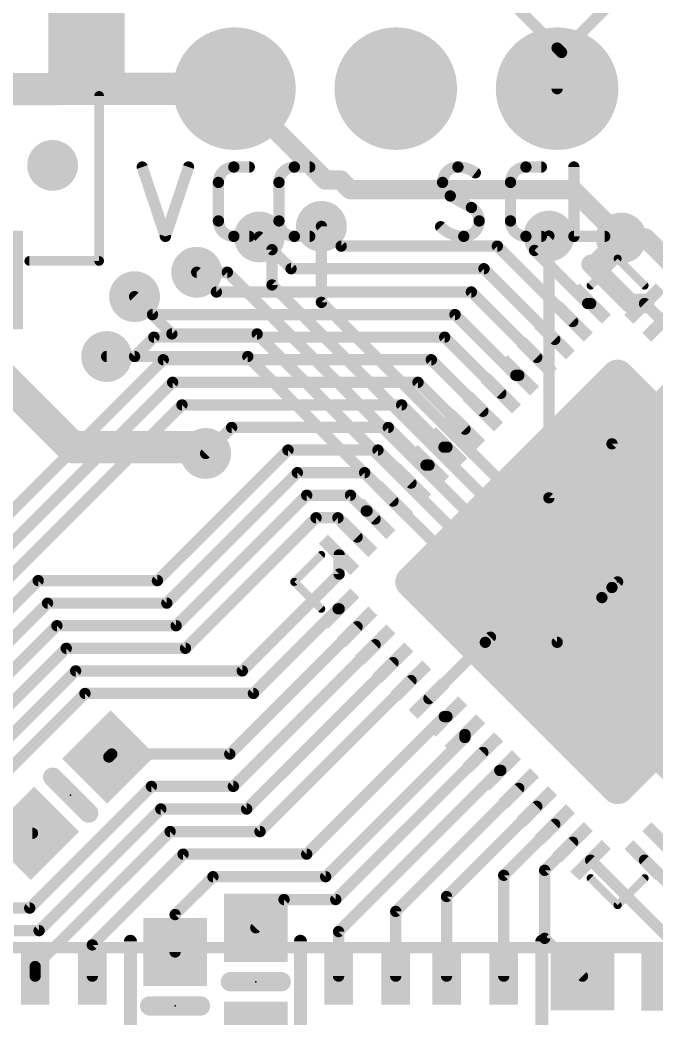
# Model space of a CAD drawing. Extents: x -9.9 to 44.1, y -5.1 to 53.3.
# Drawn here: x 8.5 to 18.52, y 28.86 to 44.58 of the extents above; entities that cross this region are included whole.
import ezdxf

# ---------------------------------------------------------------- set-up
doc = ezdxf.new("R2010")
doc.units = 0
for name, color, linetype in [('1', 12, 'CONTINUOUS'), ('16', 132, 'CONTINUOUS'), ('17', 110, 'CONTINUOUS'), ('18', 110, 'CONTINUOUS'), ('21', 40, 'CONTINUOUS'), ('23', 40, 'CONTINUOUS'), ('31', 253, 'CONTINUOUS')]:
    doc.layers.add(name, color=color, linetype=linetype)

# ---------------------------------------------------------------- blocks, each defined once
blk = doc.blocks.new('RECT')
blk.add_solid([(-0.5, -0.5), (0.5, -0.5), (-0.5, 0.5), (0.5, 0.5)])
blk = doc.blocks.new('ROUNDP')
at = {"const_width": 0.5}
blk.add_lwpolyline([(0, -0.25, 1), (0, 0.25, 1), (0, -0.25)], format="xyb", dxfattribs=at)
blk = doc.blocks.new('RECT816000X816000R10')
at = {"const_width": 0.255}
blk.add_lwpolyline([(2.4225, -2.295), (2.4225, 2.295, 0.4142), (2.295, 2.4225), (-2.295, 2.4225, 0.4142), (-2.4225, 2.295), (-2.4225, -2.295, 0.4142), (-2.295, -2.4225), (2.295, -2.4225, 0.4142)], format="xyb", close=True, dxfattribs=at)
blk.add_solid([(-2.3204, -2.3204), (2.3204, -2.3204), (-2.3204, 2.3204), (2.3204, 2.3204)])
blk = doc.blocks.new('ROUNDV')
at = {"const_width": 0.5}
blk.add_lwpolyline([(0, -0.25, 1), (0, 0.25, 1), (0, -0.25)], format="xyb", dxfattribs=at)

msp = doc.modelspace()

# ---------------------------------------------------------------- linework, layer by layer
at = {"layer": '1'}
for points, const_width in [([(13.2494, 41.3307), (13.5606, 41.0195)], 0.1778), ([(12.2715, 41.1639), (12.7715, 40.6639)], 0.1778), ([(16.6049, 40.9523), (16.8308, 41.1783)], 0.1778), ([(17.9705, 41.148), (17.5581, 40.7356)], 0.3048), ([(13.5606, 41.0195), (16.0191, 41.0195)], 0.1778), ([(16.0191, 41.0195), (17.2054, 39.8332)], 0.1778), ([(17.4411, 40.1161), (16.6049, 40.9523)], 0.1778), ([(18.1142, 40.1161), (17.4946, 40.7356)], 0.3048), ([(17.5581, 40.7356), (17.4946, 40.7356)], 0.3048), ([(15.809, 40.6639), (12.7715, 40.6639)], 0.1778), ([(16.9226, 39.5504), (15.809, 40.6639)], 0.1778), ([(11.2856, 40.6083), (11.5968, 40.2972)], 0.1778), ([(10.5904, 39.9416), (10.3077, 40.2243)], 0.1778), ([(11.5968, 40.2972), (15.6101, 40.2972)], 0.1778), ([(15.6101, 40.2972), (16.6397, 39.2675)], 0.1778), ([(18.3368, 40.1161), (18.1142, 40.1161)], 0.3048), ([(17.4882, 40.1161), (17.4411, 40.1161)], 0.1778), ([(18.6196, 39.8332), (18.3368, 40.1161)], 0.1778), ([(15.3529, 39.9416), (10.5904, 39.9416)], 0.1778), ([(16.3098, 38.9847), (15.3529, 39.9416)], 0.1778), ([(10.3077, 39.2813), (10.6124, 39.586)], 0.1778), ([(10.6124, 39.586), (15.1899, 39.586)], 0.1778), ([(15.1899, 39.586), (16.074, 38.7018)], 0.1778), ([(7.0209, 35.4916), (10.7597, 39.2304)], 0.1778), ([(9.8677, 39.2813), (10.3077, 39.2813)], 0.1778), ([(10.7597, 39.2304), (14.9798, 39.2304)], 0.1778), ([(14.9798, 39.2304), (15.7912, 38.419)], 0.1778), ([(19.1853, 39.2675), (17.8238, 37.906)], 0.1778), ([(16.3569, 38.9847), (16.3098, 38.9847)], 0.1778), ([(10.907, 38.8748), (7.1682, 35.136)], 0.1778), ([(14.7697, 38.8748), (10.907, 38.8748)], 0.1778), ([(15.5083, 38.1362), (14.7697, 38.8748)], 0.1778), ([(7.3155, 34.7804), (11.0543, 38.5192)], 0.1778), ([(11.0543, 38.5192), (14.5126, 38.5192)], 0.1778), ([(14.5126, 38.5192), (15.1784, 37.8533)], 0.1778), ([(11.8359, 38.1636), (11.4265, 37.7542)], 0.1778), ([(14.3025, 38.1636), (11.8359, 38.1636)], 0.1778), ([(14.8956, 37.5705), (14.3025, 38.1636)], 0.1778), ([(10.6677, 35.7524), (12.7233, 37.808)], 0.1778), ([(12.7233, 37.808), (14.1395, 37.808)], 0.1778), ([(14.1395, 37.808), (14.6598, 37.2876)], 0.1778), ([(15.1784, 37.8533), (15.2255, 37.8533)], 0.1778), ([(17.8238, 37.906), (17.8238, 35.6433)], 0.1778), ([(14.9427, 37.5705), (14.8956, 37.5705)], 0.1778), ([(12.8706, 37.4524), (10.815, 35.3968)], 0.1778), ([(13.9294, 37.4524), (12.8706, 37.4524)], 0.1778), ([(14.377, 37.0048), (13.9294, 37.4524)], 0.1778), ([(10.9623, 35.0412), (13.0179, 37.0968)], 0.1778), ([(13.7069, 37.0968), (13.0179, 37.0968)], 0.1778), ([(13.9547, 36.8489), (13.7069, 37.0968)], 0.1778), ([(13.1652, 36.7412), (11.1096, 34.6856)], 0.1778), ([(13.5092, 36.7412), (13.1652, 36.7412)], 0.1778), ([(13.8113, 36.4391), (13.5092, 36.7412)], 0.1778), ([(13.9671, 36.8489), (13.9547, 36.8489)], 0.1778), ([(14.0941, 36.7219), (13.9671, 36.8489)], 0.1778), ([(13.5284, 36.1563), (13.5284, 35.8548)], 0.1778), ([(7.1375, 34.0995), (8.7904, 35.7524)], 0.1778), ([(8.7904, 35.7524), (10.6677, 35.7524)], 0.1778), ([(13.5284, 35.8548), (12.0036, 34.33)], 0.1778), ([(17.665, 35.4845), (17.8238, 35.6433)], 0.1778), ([(17.9125, 35.732), (17.8238, 35.6433)], 0.1778), ([(16.9607, 34.7802), (17.665, 35.4845)], 0.1778), ([(18.9539, 34.1956), (17.665, 35.4845)], 0.1778), ([(8.9377, 35.3968), (4.9988, 31.4579)], 0.1778), ([(10.815, 35.3968), (8.9377, 35.3968)], 0.1778), ([(13.5124, 35.3077), (12.1791, 33.9744)], 0.1778), ([(13.5284, 35.3077), (13.5124, 35.3077)], 0.1778), ([(5.1461, 31.1023), (9.085, 35.0412)], 0.1778), ([(9.085, 35.0412), (10.9623, 35.0412)], 0.1778), ([(13.8113, 35.0249), (11.8064, 33.02)], 0.1778), ([(15.8293, 34.7802), (15.9106, 34.8615)], 0.1778), ([(9.2323, 34.6856), (5.2934, 30.7467)], 0.1778), ([(11.1096, 34.6856), (9.2323, 34.6856)], 0.1778), ([(14.0941, 34.742), (11.8627, 32.5106)], 0.1778), ([(14.9427, 33.8935), (15.8293, 34.7802)], 0.1778), ([(16.9607, 34.7802), (15.8293, 34.7802)], 0.1778), ([(14.377, 34.4592), (12.0728, 32.155)], 0.1778), ([(9.3796, 34.33), (5.3971, 30.3475)], 0.1778), ([(12.0036, 34.33), (9.3796, 34.33)], 0.1778), ([(14.6598, 34.1764), (12.2828, 31.7994)], 0.1778), ([(9.5269, 33.9744), (5.8025, 30.25)], 0.1778), ([(12.1791, 33.9744), (9.5269, 33.9744)], 0.1778), ([(15.1844, 33.6107), (13.0175, 31.4438)], 0.1778), ([(15.2255, 33.6107), (15.1844, 33.6107)], 0.1778), ([(15.5083, 33.2807), (13.3158, 31.0882)], 0.1778), ([(15.5083, 33.3278), (15.5083, 33.2807)], 0.1778), ([(9.9484, 33.02), (9.9025, 32.9741)], 0.1778), ([(11.8064, 33.02), (9.9484, 33.02)], 0.1778), ([(15.7912, 33.045), (13.4747, 30.7285)], 0.1778), ([(16.0576, 32.7621), (13.5195, 30.224)], 0.1778), ([(16.074, 32.7621), (16.0576, 32.7621)], 0.1778), ([(10.5731, 32.5106), (8.6568, 30.5943)], 0.1778), ([(11.8627, 32.5106), (10.5731, 32.5106)], 0.1778), ([(16.3569, 32.4793), (14.4195, 30.5419)], 0.1778), ([(10.7204, 32.155), (8.8041, 30.2387)], 0.1778), ([(12.0728, 32.155), (10.7204, 32.155)], 0.1778), ([(16.6397, 32.1965), (15.2195, 30.7763)], 0.1778), ([(16.9226, 31.9136), (16.1195, 31.1106)], 0.1778), ([(8.7004, 31.772), (8.3879, 31.772)], 0.1778), ([(10.8677, 31.7994), (8.7425, 29.6742)], 0.1778), ([(12.2828, 31.7994), (10.8677, 31.7994)], 0.1778), ([(17.2054, 31.6308), (16.764, 31.1894)], 0.1778), ([(11.0721, 31.4438), (9.6425, 30.0142)], 0.1778), ([(13.0175, 31.4438), (11.0721, 31.4438)], 0.1778), ([(17.4882, 31.3479), (18.7883, 30.0479)], 0.1778), ([(18.3368, 31.3479), (20.2897, 29.395)], 0.1778), ([(11.542, 31.0882), (10.946, 30.4922)], 0.1778), ([(13.3158, 31.0882), (11.542, 31.0882)], 0.1778), ([(16.1195, 29.522), (16.1195, 31.1106)], 0.1778), ([(16.764, 31.1894), (16.764, 30.1175)], 0.1778), ([(12.6605, 30.7285), (12.216, 30.284)], 0.1778), ([(13.4747, 30.7285), (12.6605, 30.7285)], 0.1778), ([(15.2195, 30.7763), (15.2195, 29.522)], 0.1778), ([(8.6568, 30.5943), (8.2166, 30.5943)], 0.1778), ([(10.946, 30.4922), (10.946, 29.903)], 0.1778), ([(14.4195, 30.5419), (14.4195, 29.522)], 0.1778), ([(8.8041, 30.2387), (8.407, 30.2387)], 0.1778), ([(13.5195, 30.224), (13.5195, 29.522)], 0.1778), ([(16.764, 30.1175), (17.3595, 29.522)], 0.1778), ([(38.989, 29.972), (0, 29.972)], 0.1778), ([(9.6425, 30.0142), (9.6425, 29.522)], 0.1778), ([(8.7425, 29.6742), (8.7425, 29.522)], 0.1778)]:
    msp.add_lwpolyline(points, dxfattribs=dict(at, const_width=const_width))
for points, const_width in [([(13.2808, 41.3621, 1), (13.218, 41.2992)], 0.0889), ([(12.3029, 41.1953, 1), (12.2401, 41.1325)], 0.0889), ([(16.8622, 41.1468, 1), (16.7994, 41.2097)], 0.0889), ([(18.0244, 41.0941, 1), (17.9166, 41.2019)], 0.1524), ([(13.5606, 41.064, 1), (13.5606, 40.9751)], 0.0889), ([(13.5291, 40.9881, 1), (13.592, 41.0509)], 0.0889), ([(16.0505, 41.0509, 1), (15.9877, 40.9881)], 0.0889), ([(16.0191, 40.9751, 1), (16.0191, 41.064)], 0.0889), ([(16.6363, 40.9838, 1), (16.5734, 40.9209)], 0.0889), ([(16.5734, 40.9838, 1), (16.6363, 40.9209)], 0.0889), ([(17.5485, 40.7895, 1), (17.4407, 40.6817)], 0.1524), ([(17.4946, 40.8118, 1), (17.4946, 40.6594)], 0.1524), ([(17.5581, 40.6594, 1), (17.5581, 40.8118)], 0.1524), ([(12.7715, 40.7084, 1), (12.7715, 40.6195)], 0.0889), ([(12.7401, 40.6325, 1), (12.8029, 40.6953)], 0.0889), ([(15.8404, 40.6953, 1), (15.7776, 40.6325)], 0.0889), ([(15.809, 40.6195, 1), (15.809, 40.7084)], 0.0889), ([(17.5042, 40.7895, 1), (17.612, 40.6817)], 0.1524), ([(11.317, 40.6397, 1), (11.2542, 40.5769)], 0.0889), ([(10.3391, 40.2557, 1), (10.2763, 40.1928)], 0.0889), ([(11.5968, 40.3416, 1), (11.5968, 40.2527)], 0.0889), ([(11.5653, 40.2657, 1), (11.6282, 40.3286)], 0.0889), ([(15.6415, 40.3286, 1), (15.5787, 40.2657)], 0.0889), ([(15.6101, 40.2527, 1), (15.6101, 40.3416)], 0.0889), ([(18.1142, 40.1923, 1), (18.1142, 40.0399)], 0.1524), ([(18.0603, 40.0622, 1), (18.1681, 40.1699)], 0.1524), ([(18.3368, 40.0399, 1), (18.3368, 40.1923)], 0.1524), ([(17.4411, 40.1605, 1), (17.4411, 40.0716)], 0.0889), ([(17.4097, 40.0846, 1), (17.4726, 40.1475)], 0.0889), ([(17.4882, 40.0716, 1), (17.4882, 40.1605)], 0.0889), ([(18.3682, 40.1475, 1), (18.3053, 40.0846)], 0.0889), ([(10.5904, 39.986, 1), (10.5904, 39.8971)], 0.0889), ([(10.559, 39.9101, 1), (10.6218, 39.973)], 0.0889), ([(15.3843, 39.973, 1), (15.3215, 39.9101)], 0.0889), ([(15.3529, 39.8971, 1), (15.3529, 39.986)], 0.0889), ([(17.174, 39.8018, 1), (17.2368, 39.8646)], 0.0889), ([(10.6124, 39.6304, 1), (10.6124, 39.5415)], 0.0889), ([(10.6438, 39.5545, 1), (10.5809, 39.6174)], 0.0889), ([(15.2213, 39.6174, 1), (15.1585, 39.5545)], 0.0889), ([(15.1899, 39.5415, 1), (15.1899, 39.6304)], 0.0889), ([(16.8911, 39.5189, 1), (16.954, 39.5818)], 0.0889), ([(9.8677, 39.3258, 1), (9.8677, 39.2369)], 0.0889), ([(10.2763, 39.3127, 1), (10.3391, 39.2499)], 0.0889), ([(10.3077, 39.2369, 1), (10.3077, 39.3258)], 0.0889), ([(10.7597, 39.2748, 1), (10.7597, 39.1859)], 0.0889), ([(10.7911, 39.1989, 1), (10.7282, 39.2618)], 0.0889), ([(15.0113, 39.2618, 1), (14.9484, 39.1989)], 0.0889), ([(14.9798, 39.1859, 1), (14.9798, 39.2748)], 0.0889), ([(16.6083, 39.2361, 1), (16.6711, 39.299)], 0.0889), ([(16.3098, 39.0291, 1), (16.3098, 38.9402)], 0.0889), ([(16.2783, 38.9533, 1), (16.3412, 39.0161)], 0.0889), ([(16.3569, 38.9402, 1), (16.3569, 39.0291)], 0.0889), ([(10.907, 38.9192, 1), (10.907, 38.8303)], 0.0889), ([(10.9384, 38.8433, 1), (10.8755, 38.9062)], 0.0889), ([(14.8012, 38.9062, 1), (14.7383, 38.8433)], 0.0889), ([(14.7697, 38.8303, 1), (14.7697, 38.9192)], 0.0889), ([(16.0426, 38.6704, 1), (16.1055, 38.7333)], 0.0889), ([(11.0543, 38.5636, 1), (11.0543, 38.4747)], 0.0889), ([(11.0857, 38.4877, 1), (11.0228, 38.5506)], 0.0889), ([(14.544, 38.5506, 1), (14.4811, 38.4877)], 0.0889), ([(14.5126, 38.4747, 1), (14.5126, 38.5636)], 0.0889), ([(15.7597, 38.3876, 1), (15.8226, 38.4504)], 0.0889), ([(11.8359, 38.208, 1), (11.8359, 38.1191)], 0.0889), ([(11.8674, 38.1321, 1), (11.8045, 38.195)], 0.0889), ([(14.3339, 38.195, 1), (14.271, 38.1321)], 0.0889), ([(14.3025, 38.1191, 1), (14.3025, 38.208)], 0.0889), ([(15.4769, 38.1047, 1), (15.5398, 38.1676)], 0.0889), ([(12.7233, 37.8524, 1), (12.7233, 37.7635)], 0.0889), ([(12.7547, 37.7765, 1), (12.6918, 37.8394)], 0.0889), ([(14.1709, 37.8394, 1), (14.1081, 37.7765)], 0.0889), ([(14.1395, 37.7635, 1), (14.1395, 37.8524)], 0.0889), ([(15.1784, 37.8978, 1), (15.1784, 37.8089)], 0.0889), ([(15.147, 37.8219, 1), (15.2098, 37.8847)], 0.0889), ([(15.2255, 37.8089, 1), (15.2255, 37.8978)], 0.0889), ([(17.8682, 37.906, 1), (17.7793, 37.906)], 0.0889), ([(17.7923, 37.9374, 1), (17.8552, 37.8746)], 0.0889), ([(11.3951, 37.7856, 1), (11.458, 37.7227)], 0.0889), ([(14.8956, 37.6149, 1), (14.8956, 37.526)], 0.0889), ([(14.8641, 37.539, 1), (14.927, 37.6019)], 0.0889), ([(14.9427, 37.526, 1), (14.9427, 37.6149)], 0.0889), ([(12.8706, 37.4968, 1), (12.8706, 37.4079)], 0.0889), ([(12.902, 37.4209, 1), (12.8391, 37.4838)], 0.0889), ([(13.9608, 37.4838, 1), (13.898, 37.4209)], 0.0889), ([(13.9294, 37.4079, 1), (13.9294, 37.4968)], 0.0889), ([(14.6284, 37.2562, 1), (14.6912, 37.3191)], 0.0889), ([(13.0179, 37.1412, 1), (13.0179, 37.0523)], 0.0889), ([(13.0493, 37.0653, 1), (12.9864, 37.1282)], 0.0889), ([(13.7384, 37.1282, 1), (13.6755, 37.0653)], 0.0889), ([(13.7069, 37.0523, 1), (13.7069, 37.1412)], 0.0889), ([(14.3455, 36.9734, 1), (14.4084, 37.0362)], 0.0889), ([(13.1652, 36.7856, 1), (13.1652, 36.6967)], 0.0889), ([(13.1966, 36.7097, 1), (13.1337, 36.7726)], 0.0889), ([(13.5407, 36.7726, 1), (13.4778, 36.7097)], 0.0889), ([(13.5092, 36.6967, 1), (13.5092, 36.7856)], 0.0889), ([(13.9547, 36.8934, 1), (13.9547, 36.8045)], 0.0889), ([(13.9986, 36.8804, 1), (13.9357, 36.8175)], 0.0889), ([(13.9233, 36.8175, 1), (13.9862, 36.8804)], 0.0889), ([(13.9671, 36.8045, 1), (13.9671, 36.8934)], 0.0889), ([(14.0627, 36.6905, 1), (14.1256, 36.7534)], 0.0889), ([(13.7798, 36.4077, 1), (13.8427, 36.4705)], 0.0889), ([(13.5729, 36.1563, 1), (13.484, 36.1563)], 0.0889), ([(8.7904, 35.7969, 1), (8.7904, 35.708)], 0.0889), ([(8.8218, 35.721, 1), (8.759, 35.7838)], 0.0889), ([(10.6677, 35.708, 1), (10.6677, 35.7969)], 0.0889), ([(13.484, 35.8548, 1), (13.5729, 35.8548)], 0.0889), ([(13.5599, 35.8234, 1), (13.497, 35.8863)], 0.0889), ([(10.6363, 35.7838, 1), (10.6991, 35.721)], 0.0889), ([(17.7923, 35.6747, 1), (17.8552, 35.6118)], 0.0889), ([(17.7793, 35.6433, 1), (17.8682, 35.6433)], 0.0889), ([(17.8552, 35.6118, 1), (17.7923, 35.6747)], 0.0889), ([(17.9439, 35.7006, 1), (17.8811, 35.7634)], 0.0889), ([(17.6964, 35.5159, 1), (17.6336, 35.4531)], 0.0889), ([(17.6336, 35.5159, 1), (17.6964, 35.4531)], 0.0889), ([(17.6964, 35.4531, 1), (17.6336, 35.5159)], 0.0889), ([(8.9377, 35.4413, 1), (8.9377, 35.3524)], 0.0889), ([(8.9691, 35.3654, 1), (8.9063, 35.4282)], 0.0889), ([(10.7836, 35.4282, 1), (10.8465, 35.3654)], 0.0889), ([(10.815, 35.3524, 1), (10.815, 35.4413)], 0.0889), ([(13.5124, 35.3522, 1), (13.5124, 35.2633)], 0.0889), ([(13.5439, 35.2763, 1), (13.481, 35.3392)], 0.0889), ([(13.5284, 35.2633, 1), (13.5284, 35.3522)], 0.0889), ([(9.085, 35.0857, 1), (9.085, 34.9968)], 0.0889), ([(9.1164, 35.0098, 1), (9.0536, 35.0726)], 0.0889), ([(10.9309, 35.0726, 1), (10.9937, 35.0098)], 0.0889), ([(10.9623, 34.9968, 1), (10.9623, 35.0857)], 0.0889), ([(13.8427, 34.9935, 1), (13.7798, 35.0563)], 0.0889), ([(15.9421, 34.8301, 1), (15.8792, 34.8929)], 0.0889), ([(9.2323, 34.7301, 1), (9.2323, 34.6412)], 0.0889), ([(9.2637, 34.6542, 1), (9.2009, 34.717)], 0.0889), ([(11.0782, 34.717, 1), (11.141, 34.6542)], 0.0889), ([(11.1096, 34.6412, 1), (11.1096, 34.7301)], 0.0889), ([(14.1256, 34.7106, 1), (14.0627, 34.7735)], 0.0889), ([(15.8293, 34.8246, 1), (15.8293, 34.7357)], 0.0889), ([(15.7979, 34.8116, 1), (15.8607, 34.7488)], 0.0889), ([(15.8607, 34.7488, 1), (15.7979, 34.8116)], 0.0889), ([(16.9293, 34.8116, 1), (16.9921, 34.7488)], 0.0889), ([(16.9607, 34.7357, 1), (16.9607, 34.8246)], 0.0889), ([(14.4084, 34.4278, 1), (14.3455, 34.4906)], 0.0889), ([(9.3796, 34.3745, 1), (9.3796, 34.2856)], 0.0889), ([(9.411, 34.2986, 1), (9.3482, 34.3614)], 0.0889), ([(11.9722, 34.3614, 1), (12.0351, 34.2986)], 0.0889), ([(12.0036, 34.2856, 1), (12.0036, 34.3745)], 0.0889), ([(14.6912, 34.1449, 1), (14.6284, 34.2078)], 0.0889), ([(9.5269, 34.0189, 1), (9.5269, 33.93)], 0.0889), ([(9.5583, 33.943, 1), (9.4955, 34.0058)], 0.0889), ([(12.1477, 34.0058, 1), (12.2105, 33.943)], 0.0889), ([(12.1791, 33.93, 1), (12.1791, 34.0189)], 0.0889), ([(14.9112, 33.925, 1), (14.9741, 33.8621)], 0.0889), ([(15.1844, 33.6551, 1), (15.1844, 33.5662)], 0.0889), ([(15.2158, 33.5792, 1), (15.1529, 33.6421)], 0.0889), ([(15.2255, 33.5662, 1), (15.2255, 33.6551)], 0.0889), ([(15.5528, 33.3278, 1), (15.4639, 33.3278)], 0.0889), ([(15.4639, 33.2807, 1), (15.5528, 33.2807)], 0.0889), ([(15.5398, 33.2493, 1), (15.4769, 33.3122)], 0.0889), ([(9.8711, 33.0055, 1), (9.9339, 32.9427)], 0.0889), ([(9.9484, 33.0645, 1), (9.9484, 32.9756)], 0.0889), ([(9.9799, 32.9886, 1), (9.917, 33.0514)], 0.0889), ([(11.775, 33.0514, 1), (11.8378, 32.9886)], 0.0889), ([(11.8064, 32.9756, 1), (11.8064, 33.0645)], 0.0889), ([(15.8226, 33.0136, 1), (15.7597, 33.0764)], 0.0889), ([(16.0576, 32.8066, 1), (16.0576, 32.7177)], 0.0889), ([(16.089, 32.7307, 1), (16.0262, 32.7936)], 0.0889), ([(16.074, 32.7177, 1), (16.074, 32.8066)], 0.0889), ([(10.5731, 32.5551, 1), (10.5731, 32.4662)], 0.0889), ([(10.6046, 32.4792, 1), (10.5417, 32.542)], 0.0889), ([(11.8312, 32.542, 1), (11.8941, 32.4792)], 0.0889), ([(11.8627, 32.4662, 1), (11.8627, 32.5551)], 0.0889), ([(16.3883, 32.4479, 1), (16.3254, 32.5107)], 0.0889), ([(10.7204, 32.1994, 1), (10.7204, 32.1106)], 0.0889), ([(10.7519, 32.1236, 1), (10.689, 32.1864)], 0.0889), ([(12.0413, 32.1864, 1), (12.1042, 32.1236)], 0.0889), ([(12.0728, 32.1106, 1), (12.0728, 32.1994)], 0.0889), ([(16.6711, 32.165, 1), (16.6083, 32.2279)], 0.0889), ([(16.954, 31.8822, 1), (16.8911, 31.9451)], 0.0889), ([(8.7004, 31.7276, 1), (8.7004, 31.8165)], 0.0889), ([(10.8677, 31.8439, 1), (10.8677, 31.755)], 0.0889), ([(10.8992, 31.768, 1), (10.8363, 31.8308)], 0.0889), ([(12.2514, 31.8308, 1), (12.3143, 31.768)], 0.0889), ([(12.2828, 31.755, 1), (12.2828, 31.8439)], 0.0889), ([(17.2368, 31.5993, 1), (17.174, 31.6622)], 0.0889), ([(11.0721, 31.4883, 1), (11.0721, 31.3994)], 0.0889), ([(11.1036, 31.4124, 1), (11.0407, 31.4752)], 0.0889), ([(12.9861, 31.4752, 1), (13.0489, 31.4124)], 0.0889), ([(13.0175, 31.3994, 1), (13.0175, 31.4883)], 0.0889), ([(17.5197, 31.3794, 1), (17.4568, 31.3165)], 0.0889), ([(18.3682, 31.3794, 1), (18.3053, 31.3165)], 0.0889), ([(11.542, 31.1327, 1), (11.542, 31.0437)], 0.0889), ([(11.5735, 31.0568, 1), (11.5106, 31.1196)], 0.0889), ([(13.2844, 31.1196, 1), (13.3472, 31.0568)], 0.0889), ([(13.3158, 31.0437, 1), (13.3158, 31.1327)], 0.0889), ([(16.164, 31.1106, 1), (16.0751, 31.1106)], 0.0889), ([(16.0881, 31.142, 1), (16.1509, 31.0791)], 0.0889), ([(16.8085, 31.1894, 1), (16.7195, 31.1894)], 0.0889), ([(16.7326, 31.2208, 1), (16.7954, 31.158)], 0.0889), ([(12.6605, 30.773, 1), (12.6605, 30.684)], 0.0889), ([(12.6919, 30.6971, 1), (12.6291, 30.7599)], 0.0889), ([(13.4747, 30.684, 1), (13.4747, 30.773)], 0.0889), ([(15.1881, 30.8077, 1), (15.2509, 30.7448)], 0.0889), ([(15.2639, 30.7763, 1), (15.1751, 30.7763)], 0.0889), ([(8.6254, 30.6257, 1), (8.6883, 30.5629)], 0.0889), ([(8.6568, 30.5498, 1), (8.6568, 30.6388)], 0.0889), ([(13.4433, 30.7599, 1), (13.5061, 30.6971)], 0.0889), ([(10.9146, 30.5236, 1), (10.9774, 30.4607)], 0.0889), ([(10.9904, 30.4922, 1), (10.9016, 30.4922)], 0.0889), ([(14.3881, 30.5734, 1), (14.4509, 30.5105)], 0.0889), ([(14.464, 30.5419, 1), (14.3751, 30.5419)], 0.0889), ([(12.1846, 30.3154, 1), (12.2474, 30.2526)], 0.0889), ([(8.7727, 30.2701, 1), (8.8356, 30.2073)], 0.0889), ([(8.8041, 30.1943, 1), (8.8041, 30.2832)], 0.0889), ([(13.564, 30.224, 1), (13.4751, 30.224)], 0.0889), ([(13.4881, 30.2555, 1), (13.5509, 30.1926)], 0.0889), ([(16.7954, 30.1489, 1), (16.7326, 30.0861)], 0.0889), ([(9.6111, 30.0456, 1), (9.6739, 29.9827)], 0.0889), ([(9.6869, 30.0142, 1), (9.5981, 30.0142)], 0.0889), ([(16.7195, 30.1175, 1), (16.8085, 30.1175)], 0.0889), ([(10.9016, 29.903, 1), (10.9904, 29.903)], 0.0889), ([(8.7111, 29.7056, 1), (8.7739, 29.6427)], 0.0889), ([(8.7869, 29.6742, 1), (8.6981, 29.6742)], 0.0889), ([(8.6981, 29.522, 1), (8.7869, 29.522)], 0.0889), ([(9.5981, 29.522, 1), (9.6869, 29.522)], 0.0889), ([(13.4751, 29.522, 1), (13.564, 29.522)], 0.0889), ([(14.3751, 29.522, 1), (14.464, 29.522)], 0.0889), ([(15.1751, 29.522, 1), (15.2639, 29.522)], 0.0889), ([(16.0751, 29.522, 1), (16.164, 29.522)], 0.0889), ([(17.3281, 29.4906, 1), (17.3909, 29.5534)], 0.0889)]:
    msp.add_lwpolyline(points, format="xyb", dxfattribs=dict(at, const_width=const_width))
at = {"layer": '16'}
for points, const_width in [([(15.7, 45.4), (16.961, 44.139)], 0.1778), ([(18.402, 45.442), (17.03, 44.07)], 0.1778), ([(16.96, 43.5), (16.96, 44.139)], 0.1778), ([(16.96, 44.139), (16.961, 44.139)], 0.1778), ([(16.961, 44.139), (17.03, 44.07)], 0.1778), ([(7.493, 42.708), (8.277, 43.492)], 0.508), ([(8.277, 43.492), (11.88, 43.5)], 0.508), ([(13.3111, 42.0609), (11.88, 43.5)], 0.3048), ([(13.5519, 42.0609), (13.3111, 42.0609)], 0.3048), ([(13.7028, 41.91), (13.5519, 42.0609)], 0.3048), ([(17.2085, 41.91), (13.7028, 41.91)], 0.3048), ([(17.9705, 41.148), (17.2085, 41.91)], 0.3048), ([(13.2494, 40.1337), (13.2494, 41.3307)], 0.1778), ([(12.2715, 41.1639), (12.4715, 40.9639)], 0.1778), ([(16.8308, 41.1783), (16.8308, 37.0552)], 0.1778), ([(18.3515, 41.148), (17.9705, 41.148)], 0.3048), ([(22.7845, 36.715), (18.3515, 41.148)], 0.3048), ([(12.4715, 40.9639), (12.4715, 40.4087)], 0.1778), ([(11.769, 40.6083), (11.2856, 40.6083)], 0.1778), ([(21.9227, 30.4546), (11.769, 40.6083)], 0.1778), ([(12.4715, 40.4087), (22.07, 30.8102)], 0.1778), ([(10.3077, 40.2243), (10.8951, 39.6369)], 0.1778), ([(22.2173, 31.1658), (13.2494, 40.1337)], 0.1778), ([(9.3263, 37.8542), (7.493, 39.6875)], 0.508), ([(10.8951, 39.6369), (12.2375, 39.6369)], 0.1778), ([(12.2375, 39.6369), (21.8008, 30.0736)], 0.1778), ([(12.0902, 39.2813), (9.8677, 39.2813)], 0.1778), ([(21.6535, 29.718), (12.0902, 39.2813)], 0.1778), ([(11.3265, 37.8542), (9.3263, 37.8542)], 0.508), ([(11.4265, 37.7542), (11.3265, 37.8542)], 0.508), ([(16.8308, 37.0552), (22.3646, 31.5214)], 0.1778), ([(38.989, 29.972), (0, 29.972)], 0.1778)]:
    msp.add_lwpolyline(points, dxfattribs=dict(at, const_width=const_width))
for points, const_width in [([(17.0045, 44.139, 1), (16.9155, 44.139)], 0.0889), ([(16.96, 44.1835, 1), (16.96, 44.0946)], 0.0889), ([(16.9924, 44.1704, 1), (16.9296, 44.1076)], 0.0889), ([(16.9296, 44.1076, 1), (16.9924, 44.1704)], 0.0889), ([(16.961, 44.0946, 1), (16.961, 44.1835)], 0.0889), ([(16.9986, 44.1014, 1), (17.0614, 44.0386)], 0.0889), ([(16.9986, 44.0386, 1), (17.0614, 44.1014)], 0.0889), ([(8.3668, 43.4022, 1), (8.1872, 43.5818)], 0.254), ([(11.8803, 43.373, 1), (11.8797, 43.627)], 0.254), ([(11.934, 43.5537, 1), (11.826, 43.4463)], 0.1524), ([(16.9155, 43.5, 1), (17.0045, 43.5)], 0.0889), ([(13.3111, 42.1371, 1), (13.3111, 41.9847)], 0.1524), ([(13.2571, 42.0072, 1), (13.3651, 42.1146)], 0.1524), ([(13.6058, 42.1148, 1), (13.498, 42.007)], 0.1524), ([(13.5519, 41.9847, 1), (13.5519, 42.1371)], 0.1524), ([(13.7028, 41.9862, 1), (13.7028, 41.8338)], 0.1524), ([(13.6489, 41.8561, 1), (13.7567, 41.9639)], 0.1524), ([(17.2624, 41.9639, 1), (17.1546, 41.8561)], 0.1524), ([(17.2085, 41.8338, 1), (17.2085, 41.9862)], 0.1524), ([(13.2939, 41.3307, 1), (13.205, 41.3307)], 0.0889), ([(12.3029, 41.1953, 1), (12.2401, 41.1325)], 0.0889), ([(16.8753, 41.1783, 1), (16.7863, 41.1783)], 0.0889), ([(17.9705, 41.2242, 1), (17.9705, 41.0718)], 0.1524), ([(17.9166, 41.0941, 1), (18.0244, 41.2019)], 0.1524), ([(18.4054, 41.2019, 1), (18.2976, 41.0941)], 0.1524), ([(18.3515, 41.0718, 1), (18.3515, 41.2242)], 0.1524), ([(12.516, 40.9639, 1), (12.4271, 40.9639)], 0.0889), ([(12.4401, 40.9325, 1), (12.5029, 40.9953)], 0.0889), ([(11.2856, 40.6528, 1), (11.2856, 40.5639)], 0.0889), ([(11.8004, 40.6397, 1), (11.7376, 40.5769)], 0.0889), ([(11.769, 40.5639, 1), (11.769, 40.6528)], 0.0889), ([(12.5029, 40.4401, 1), (12.4401, 40.3773)], 0.0889), ([(12.4271, 40.4087, 1), (12.516, 40.4087)], 0.0889), ([(10.3391, 40.2557, 1), (10.2763, 40.1928)], 0.0889), ([(13.2808, 40.1651, 1), (13.218, 40.1023)], 0.0889), ([(13.205, 40.1337, 1), (13.2939, 40.1337)], 0.0889), ([(10.8951, 39.6814, 1), (10.8951, 39.5925)], 0.0889), ([(10.8636, 39.6055, 1), (10.9265, 39.6683)], 0.0889), ([(12.2689, 39.6683, 1), (12.2061, 39.6055)], 0.0889), ([(12.2375, 39.5925, 1), (12.2375, 39.6814)], 0.0889), ([(9.8677, 39.3258, 1), (9.8677, 39.2369)], 0.0889), ([(12.1216, 39.3127, 1), (12.0588, 39.2499)], 0.0889), ([(12.0902, 39.2369, 1), (12.0902, 39.3258)], 0.0889), ([(9.3263, 37.9812, 1), (9.3263, 37.7272)], 0.254), ([(9.2365, 37.7644, 1), (9.4161, 37.944)], 0.254), ([(11.4163, 37.944, 1), (11.2367, 37.7644)], 0.254), ([(11.3265, 37.7272, 1), (11.3265, 37.9812)], 0.254), ([(11.3367, 37.6644, 1), (11.5163, 37.844)], 0.254), ([(16.7863, 37.0552, 1), (16.8753, 37.0552)], 0.0889), ([(16.8622, 37.0866, 1), (16.7994, 37.0238)], 0.0889)]:
    msp.add_lwpolyline(points, format="xyb", dxfattribs=dict(at, const_width=const_width))
at = {"layer": '21'}
for points, const_width in [([(9.75, 43.386), (9.75, 40.786)], 0.1524), ([(10.429, 42.2656), (10.7931, 41.1734)], 0.1778), ([(10.7931, 41.1734), (11.1571, 42.2656)], 0.1778), ([(11.8708, 42.2656), (12.1135, 42.2656)], 0.1778), ([(12.8233, 42.2656), (13.066, 42.2656)], 0.1778), ([(16.469, 42.2656), (16.7117, 42.2656)], 0.1778), ([(17.2246, 42.2656), (17.2246, 41.1734)], 0.1778), ([(11.6281, 41.4161), (11.6281, 42.0229)], 0.1778), ([(12.5806, 41.4161), (12.5806, 42.0229)], 0.1778), ([(16.2263, 41.4161), (16.2263, 42.0229)], 0.1778), ([(15.6114, 41.6285), (15.2777, 41.8105)], 0.1778), ([(12.1135, 41.1734), (11.8708, 41.1734)], 0.1778), ([(13.066, 41.1734), (12.8233, 41.1734)], 0.1778), ([(16.7117, 41.1734), (16.469, 41.1734)], 0.1778), ([(17.2246, 41.1734), (17.71, 41.1734)], 0.1778), ([(17.9125, 40.8232), (17.4882, 40.3989)], 0.127), ([(18.3368, 40.3989), (17.9125, 40.8232)], 0.127), ([(9.75, 40.786), (8.65, 40.786)], 0.1524), ([(12.8213, 35.732), (13.2456, 36.1563)], 0.127), ([(13.2456, 35.3077), (12.8213, 35.732)], 0.127), ([(9.5843, 32.0902), (9.0186, 32.6559)], 0.3048), ([(17.9125, 30.6408), (17.4882, 31.0651)], 0.127), ([(18.3368, 31.0651), (17.9125, 30.6408)], 0.127), ([(10.2425, 30.072), (10.2425, 27.272)], 0.2032), ([(12.9195, 27.272), (12.9195, 30.072)], 0.2032), ([(16.7195, 30.072), (16.7195, 27.272)], 0.2032), ([(12.616, 29.434), (11.816, 29.434)], 0.3048), ([(11.346, 29.053), (10.546, 29.053)], 0.3048)]:
    msp.add_lwpolyline(points, dxfattribs=dict(at, const_width=const_width))
for points, const_width in [([(9.7881, 43.386, 1), (9.7119, 43.386)], 0.0762), ([(10.4712, 42.2797, 1), (10.3868, 42.2515)], 0.0889), ([(11.1993, 42.2515, 1), (11.1149, 42.2797)], 0.0889), ([(11.8708, 42.2656, 0.4142), (11.6281, 42.0229)], 0.1778), ([(11.8708, 42.31, 1), (11.8708, 42.2212)], 0.0889), ([(11.8708, 42.2212, 1), (11.8708, 42.31)], 0.0889), ([(12.1135, 42.2212, 1), (12.1135, 42.31)], 0.0889), ([(12.8233, 42.2656, 0.4142), (12.5806, 42.0229)], 0.1778), ([(12.8233, 42.31, 1), (12.8233, 42.2212)], 0.0889), ([(12.8233, 42.2212, 1), (12.8233, 42.31)], 0.0889), ([(13.066, 42.2212, 1), (13.066, 42.31)], 0.0889), ([(15.399, 42.2656, 0.4142), (15.1563, 42.0229)], 0.1778), ([(15.6721, 42.1746, 0.1623), (15.399, 42.2656)], 0.1778), ([(15.399, 42.31, 1), (15.399, 42.2212)], 0.0889), ([(15.399, 42.2212, 1), (15.399, 42.31)], 0.0889), ([(16.469, 42.2656, 0.4142), (16.2263, 42.0229)], 0.1778), ([(16.469, 42.31, 1), (16.469, 42.2212)], 0.0889), ([(16.469, 42.2212, 1), (16.469, 42.31)], 0.0889), ([(16.7117, 42.2212, 1), (16.7117, 42.31)], 0.0889), ([(17.269, 42.2656, 1), (17.1801, 42.2656)], 0.0889), ([(15.6454, 42.139, 1), (15.6988, 42.2101)], 0.0889), ([(11.6725, 42.0229, 1), (11.5836, 42.0229)], 0.0889), ([(11.5836, 42.0229, 1), (11.6725, 42.0229)], 0.0889), ([(12.625, 42.0229, 1), (12.5361, 42.0229)], 0.0889), ([(12.5361, 42.0229, 1), (12.625, 42.0229)], 0.0889), ([(15.1563, 42.0229, 0.2656), (15.2777, 41.8105)], 0.1778), ([(15.2008, 42.0229, 1), (15.1119, 42.0229)], 0.0889), ([(15.1119, 42.0229, 1), (15.2008, 42.0229)], 0.0889), ([(16.2708, 42.0229, 1), (16.1819, 42.0229)], 0.0889), ([(16.1819, 42.0229, 1), (16.2708, 42.0229)], 0.0889), ([(15.299, 41.8495, 1), (15.2564, 41.7715)], 0.0889), ([(15.2551, 41.7722, 1), (15.3003, 41.8488)], 0.0889), ([(15.7328, 41.4161, 0.2656), (15.6114, 41.6285)], 0.1778), ([(15.634, 41.6668, 1), (15.5888, 41.5902)], 0.0889), ([(15.5901, 41.5895, 1), (15.6327, 41.6675)], 0.0889), ([(11.6281, 41.4161, 0.4142), (11.8708, 41.1734)], 0.1778), ([(11.6725, 41.4161, 1), (11.5836, 41.4161)], 0.0889), ([(12.625, 41.4161, 1), (12.5361, 41.4161)], 0.0889), ([(12.5806, 41.4161, 0.4142), (12.8233, 41.1734)], 0.1778), ([(15.4901, 41.1734, 0.4142), (15.7328, 41.4161)], 0.1778), ([(15.7772, 41.4161, 1), (15.6883, 41.4161)], 0.0889), ([(16.2263, 41.4161, 0.4142), (16.469, 41.1734)], 0.1778), ([(16.2708, 41.4161, 1), (16.1819, 41.4161)], 0.0889), ([(11.5836, 41.4161, 1), (11.6725, 41.4161)], 0.0889), ([(12.5361, 41.4161, 1), (12.625, 41.4161)], 0.0889), ([(15.126, 41.3251, 0.2), (15.4901, 41.1734)], 0.1778), ([(15.1576, 41.3564, 1), (15.0944, 41.2938)], 0.0889), ([(15.6883, 41.4161, 1), (15.7772, 41.4161)], 0.0889), ([(16.1819, 41.4161, 1), (16.2708, 41.4161)], 0.0889), ([(10.7509, 41.1875, 1), (10.8352, 41.1593)], 0.0889), ([(10.7509, 41.1593, 1), (10.8352, 41.1875)], 0.0889), ([(11.8708, 41.2178, 1), (11.8708, 41.129)], 0.0889), ([(11.8708, 41.129, 1), (11.8708, 41.2178)], 0.0889), ([(12.1135, 41.129, 1), (12.1135, 41.2178)], 0.0889), ([(12.8233, 41.2178, 1), (12.8233, 41.129)], 0.0889), ([(12.8233, 41.129, 1), (12.8233, 41.2178)], 0.0889), ([(13.066, 41.129, 1), (13.066, 41.2178)], 0.0889), ([(15.4901, 41.2178, 1), (15.4901, 41.1289)], 0.0889), ([(15.4901, 41.129, 1), (15.4901, 41.2178)], 0.0889), ([(16.469, 41.2178, 1), (16.469, 41.129)], 0.0889), ([(16.469, 41.129, 1), (16.469, 41.2178)], 0.0889), ([(16.7117, 41.129, 1), (16.7117, 41.2178)], 0.0889), ([(17.2246, 41.2178, 1), (17.2246, 41.129)], 0.0889), ([(17.1801, 41.1734, 1), (17.269, 41.1734)], 0.0889), ([(17.71, 41.129, 1), (17.71, 41.2178)], 0.0889), ([(17.935, 40.8456, 1), (17.89, 40.8007)], 0.0635), ([(17.935, 40.8007, 1), (17.89, 40.8456)], 0.0635), ([(8.65, 40.8241, 1), (8.65, 40.7479)], 0.0762), ([(9.7119, 40.786, 1), (9.7881, 40.786)], 0.0762), ([(9.75, 40.7479, 1), (9.75, 40.8241)], 0.0762), ([(17.4658, 40.4214, 1), (17.5107, 40.3765)], 0.0635), ([(18.3143, 40.3765, 1), (18.3592, 40.4214)], 0.0635), ([(13.268, 36.1338, 1), (13.2231, 36.1787)], 0.0635), ([(12.8438, 35.7545, 1), (12.7989, 35.7095)], 0.0635), ([(12.7989, 35.7545, 1), (12.8438, 35.7095)], 0.0635), ([(13.2231, 35.2853, 1), (13.268, 35.3302)], 0.0635), ([(9.0725, 32.7098, 1), (8.9648, 32.602)], 0.1524), ([(9.5304, 32.0363, 1), (9.6382, 32.1441)], 0.1524), ([(17.5107, 31.0875, 1), (17.4658, 31.0426)], 0.0635), ([(18.3592, 31.0426, 1), (18.3143, 31.0875)], 0.0635), ([(17.89, 30.6633, 1), (17.935, 30.6184)], 0.0635), ([(17.89, 30.6184, 1), (17.935, 30.6633)], 0.0635), ([(10.2933, 30.072, 1), (10.1917, 30.072)], 0.1016), ([(12.9703, 30.072, 1), (12.8687, 30.072)], 0.1016), ([(16.7703, 30.072, 1), (16.6687, 30.072)], 0.1016), ([(11.816, 29.5102, 1), (11.816, 29.3578)], 0.1524), ([(12.616, 29.3578, 1), (12.616, 29.5102)], 0.1524), ([(10.546, 29.1292, 1), (10.546, 28.9768)], 0.1524), ([(11.346, 28.9768, 1), (11.346, 29.1292)], 0.1524)]:
    msp.add_lwpolyline(points, format="xyb", dxfattribs=dict(at, const_width=const_width))
at = {"layer": '23'}
for p in [(17.9125, 35.732), (9.3015, 32.3731), (12.216, 29.434), (10.946, 29.053)]:
    msp.add_point(p, dxfattribs=at)

# ---------------------------------------------------------------- block references
at = {"layer": '1'}
for p, xscale, yscale, rotation in [((9.55, 44.386), 1.8, 1.2, 270), ((8.25, 40.486), 1.55, 0.6, 270), ((17.4882, 40.1161), 0.7, 0.2, 135), ((18.3368, 40.1161), 0.7, 0.2, 45), ((17.2054, 39.8332), 0.7, 0.2, 135), ((18.6196, 39.8332), 0.7, 0.2, 45), ((16.9226, 39.5504), 0.7, 0.2, 135), ((16.6397, 39.2675), 0.7, 0.2, 135), ((16.3569, 38.9847), 0.7, 0.2, 135), ((16.074, 38.7018), 0.7, 0.2, 135), ((15.7912, 38.419), 0.7, 0.2, 135), ((15.5083, 38.1362), 0.7, 0.2, 135), ((15.2255, 37.8533), 0.7, 0.2, 135), ((14.9427, 37.5705), 0.7, 0.2, 135), ((14.6598, 37.2876), 0.7, 0.2, 135), ((14.377, 37.0048), 0.7, 0.2, 135), ((14.0941, 36.7219), 0.7, 0.2, 135), ((13.8113, 36.4391), 0.7, 0.2, 135), ((13.5284, 36.1563), 0.7, 0.2, 135), ((13.5284, 35.3077), 0.7, 0.2, 225), ((13.8113, 35.0249), 0.7, 0.2, 225), ((14.0941, 34.742), 0.7, 0.2, 225), ((14.377, 34.4592), 0.7, 0.2, 225), ((14.6598, 34.1764), 0.7, 0.2, 225), ((14.9427, 33.8935), 0.7, 0.2, 225), ((15.2255, 33.6107), 0.7, 0.2, 225), ((15.5083, 33.3278), 0.7, 0.2, 225), ((15.7912, 33.045), 0.7, 0.2, 225), ((16.074, 32.7621), 0.7, 0.2, 225), ((16.3569, 32.4793), 0.7, 0.2, 225), ((16.6397, 32.1965), 0.7, 0.2, 225), ((16.9226, 31.9136), 0.7, 0.2, 225), ((17.2054, 31.6308), 0.7, 0.2, 225), ((18.6196, 31.6308), 0.7, 0.2, 315), ((17.4882, 31.3479), 0.7, 0.2, 225), ((18.3368, 31.3479), 0.7, 0.2, 315), ((8.7425, 29.522), 0.45, 0.9, 180), ((9.6425, 29.522), 0.45, 0.9, 180), ((13.5195, 29.522), 0.45, 0.9, 180), ((14.4195, 29.522), 0.45, 0.9, 180), ((15.2195, 29.522), 0.45, 0.9, 180), ((16.1195, 29.522), 0.45, 0.9, 180)]:
    msp.add_blockref('RECT', p, dxfattribs=dict(at, xscale=xscale, yscale=yscale, rotation=rotation))
at = {"layer": '1', "rotation": 225}
msp.add_blockref('RECT816000X816000R10', (17.9125, 35.732), dxfattribs=at)
at = {"layer": '1', "xscale": 1.075}
for p, rotation in [((9.9025, 32.9741), 225), ((8.7004, 31.772), 225), ((12.216, 30.284), 270), ((10.946, 29.903), 270), ((17.3595, 29.522), 270), ((18.7883, 29.5165), 270), ((12.216, 28.584), 270)]:
    msp.add_blockref('RECT', p, dxfattribs=dict(at, rotation=rotation))
at = {"layer": '17', "xscale": 1.9304, "yscale": 1.9304, "rotation": 90}
for p in [(11.88, 43.5), (11.88, 43.5), (14.42, 43.5), (14.42, 43.5), (16.96, 43.5), (16.96, 43.5)]:
    msp.add_blockref('ROUNDP', p, dxfattribs=at)
at = {"layer": '18', "xscale": 0.8001, "yscale": 0.8001}
for p in [(9.017, 42.291), (9.017, 42.291), (13.2494, 41.3307), (13.2494, 41.3307), (12.2715, 41.1639), (12.2715, 41.1639), (16.8308, 41.1783), (16.8308, 41.1783), (17.9705, 41.148), (17.9705, 41.148), (11.2856, 40.6083), (11.2856, 40.6083), (10.3077, 40.2243), (10.3077, 40.2243), (9.8677, 39.2813), (9.8677, 39.2813), (17.907, 37.973), (17.907, 37.973), (11.4265, 37.7542), (11.4265, 37.7542)]:
    msp.add_blockref('ROUNDV', p, dxfattribs=at)
at = {"layer": '31'}
for p, xscale, yscale, rotation in [((9.55, 44.386), 1.8, 1.2, 270), ((8.25, 40.486), 1.55, 0.6, 270), ((17.4882, 40.1161), 0.7, 0.2, 135), ((18.3368, 40.1161), 0.7, 0.2, 45), ((17.2054, 39.8332), 0.7, 0.2, 135), ((18.6196, 39.8332), 0.7, 0.2, 45), ((16.9226, 39.5504), 0.7, 0.2, 135), ((16.6397, 39.2675), 0.7, 0.2, 135), ((16.3569, 38.9847), 0.7, 0.2, 135), ((16.074, 38.7018), 0.7, 0.2, 135), ((15.7912, 38.419), 0.7, 0.2, 135), ((17.9574, 37.5729), 1.651, 1.778, 225), ((15.5083, 38.1362), 0.7, 0.2, 135), ((15.2255, 37.8533), 0.7, 0.2, 135), ((14.9427, 37.5705), 0.7, 0.2, 135), ((14.6598, 37.2876), 0.7, 0.2, 135), ((14.377, 37.0048), 0.7, 0.2, 135), ((14.0941, 36.7219), 0.7, 0.2, 135), ((16.0715, 35.6871), 1.651, 1.778, 225), ((13.8113, 36.4391), 0.7, 0.2, 135), ((13.5284, 36.1563), 0.7, 0.2, 135), ((13.5284, 35.3077), 0.7, 0.2, 225), ((13.8113, 35.0249), 0.7, 0.2, 225), ((14.0941, 34.742), 0.7, 0.2, 225), ((17.8676, 33.891), 1.651, 1.778, 225), ((14.377, 34.4592), 0.7, 0.2, 225), ((14.6598, 34.1764), 0.7, 0.2, 225), ((14.9427, 33.8935), 0.7, 0.2, 225), ((15.2255, 33.6107), 0.7, 0.2, 225), ((15.5083, 33.3278), 0.7, 0.2, 225), ((15.7912, 33.045), 0.7, 0.2, 225), ((16.074, 32.7621), 0.7, 0.2, 225), ((16.3569, 32.4793), 0.7, 0.2, 225), ((16.6397, 32.1965), 0.7, 0.2, 225), ((16.9226, 31.9136), 0.7, 0.2, 225), ((17.2054, 31.6308), 0.7, 0.2, 225), ((18.6196, 31.6308), 0.7, 0.2, 315), ((17.4882, 31.3479), 0.7, 0.2, 225), ((18.3368, 31.3479), 0.7, 0.2, 315), ((8.7425, 29.522), 0.45, 0.9, 180), ((9.6425, 29.522), 0.45, 0.9, 180), ((13.5195, 29.522), 0.45, 0.9, 180), ((14.4195, 29.522), 0.45, 0.9, 180), ((15.2195, 29.522), 0.45, 0.9, 180), ((16.1195, 29.522), 0.45, 0.9, 180)]:
    msp.add_blockref('RECT', p, dxfattribs=dict(at, xscale=xscale, yscale=yscale, rotation=rotation))
at = {"layer": '31', "xscale": 1.075}
for p, rotation in [((9.9025, 32.9741), 225), ((8.7004, 31.772), 225), ((12.216, 30.284), 270), ((10.946, 29.903), 270), ((17.3595, 29.522), 270), ((18.7883, 29.5165), 270), ((12.216, 28.584), 270)]:
    msp.add_blockref('RECT', p, dxfattribs=dict(at, rotation=rotation))

doc.saveas('drawing.dxf')
